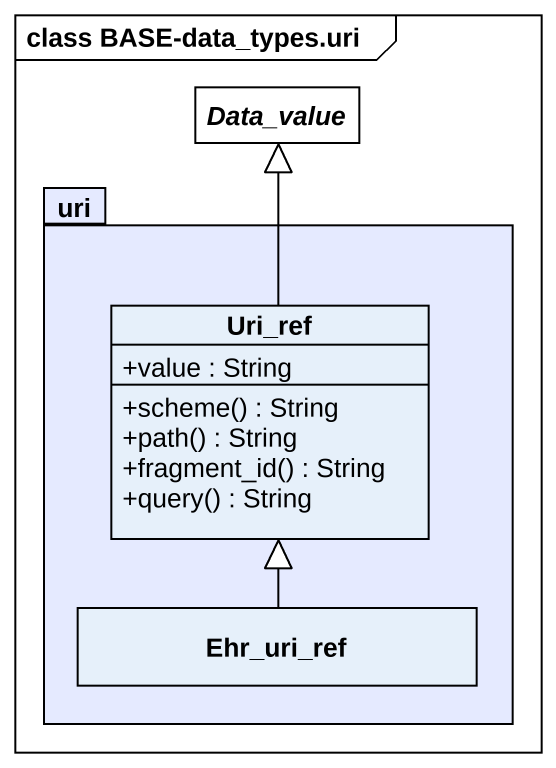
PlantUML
@startuml
mainframe class BASE-data_types.uri
hide circle
hide empty members
skinparam classAttributeIconSize 0
abstract class Data_value #FFFFFF
package uri #E5EAFF {
  class Uri_ref {
    +value : String
    +scheme() : String
    +path() : String
    +fragment_id() : String
    +query() : String
  }
  class Ehr_uri_ref
}
Uri_ref -up-|> Data_value
Ehr_uri_ref -up-|> Uri_ref
@enduml
